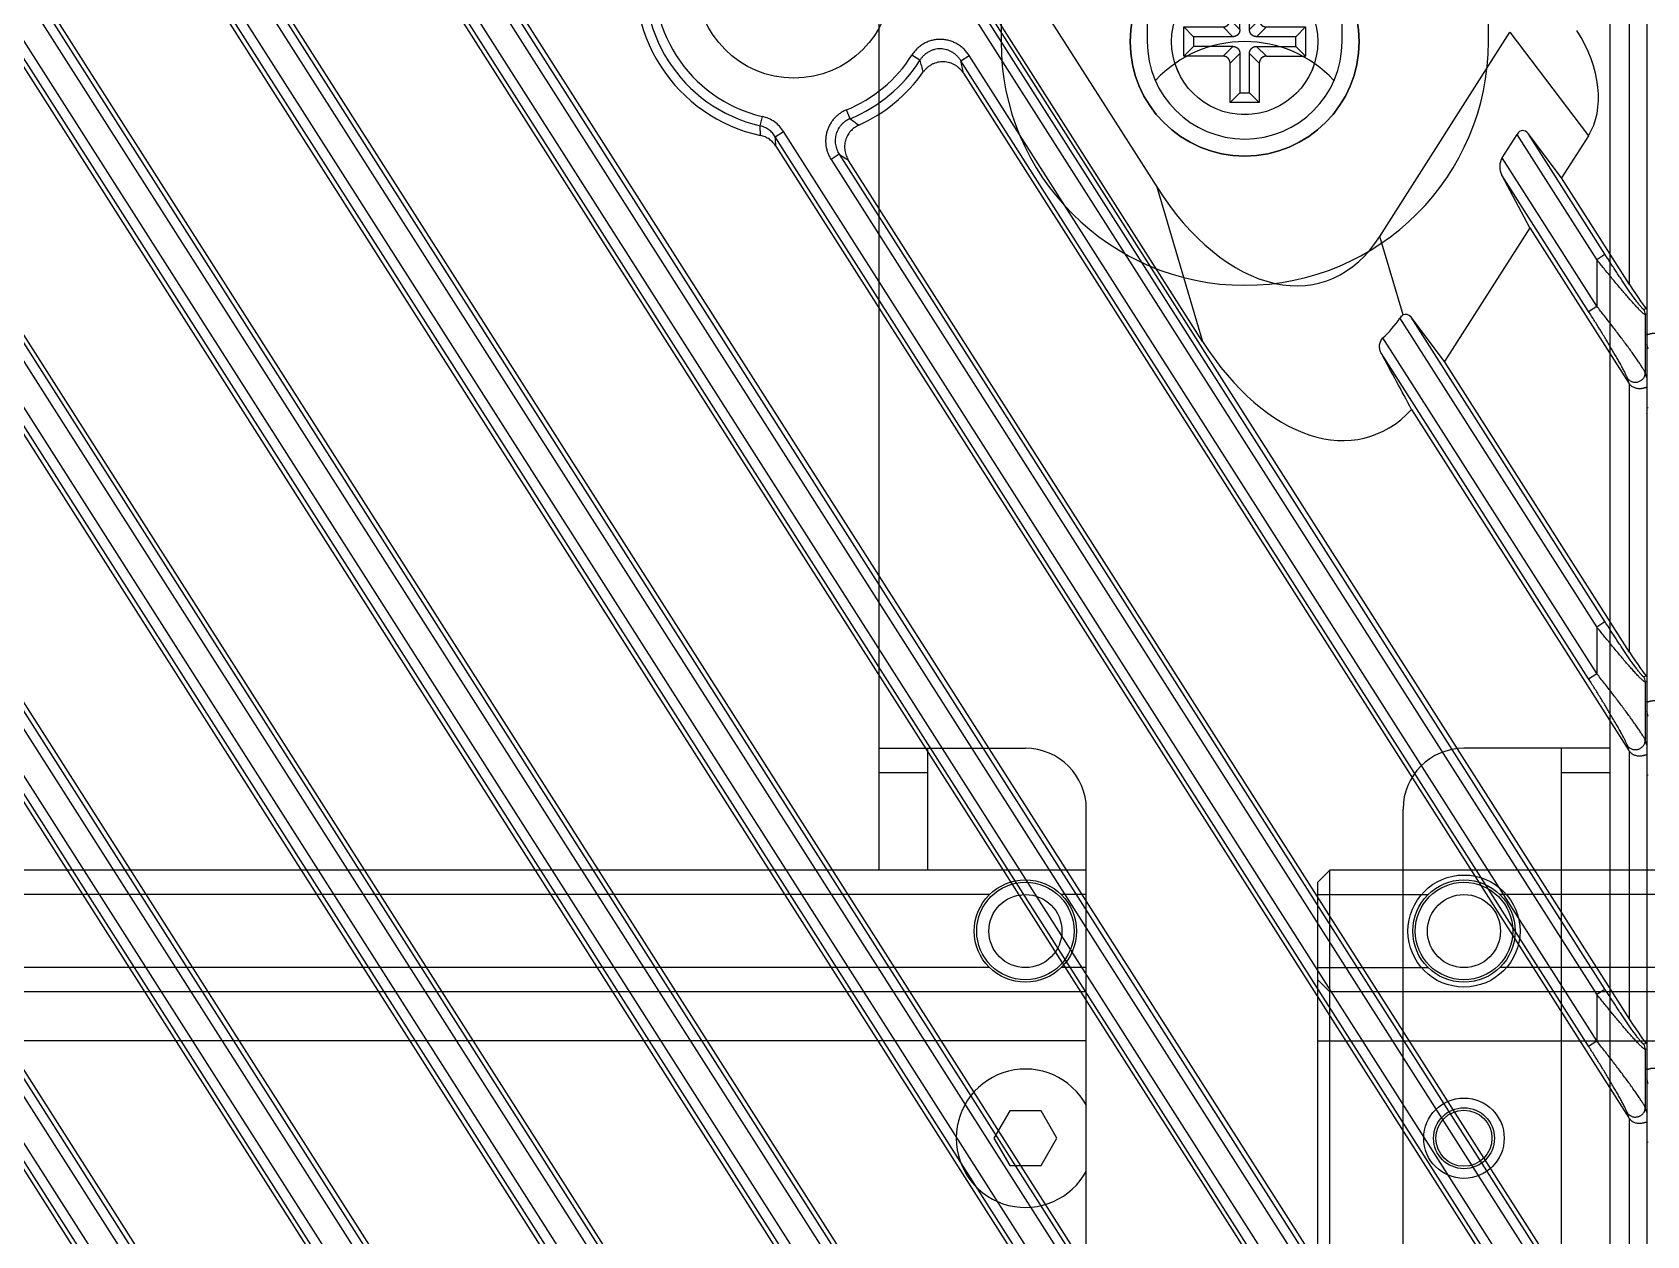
# Model space of a CAD drawing. Header units: millimetres. Extents: x 562 to 17351, y 2396 to 6995.
# Drawn here: x 12672.6 to 12738.8, y 5479.7 to 5529.1 of the extents above; entities that cross this region are included whole.
import ezdxf

# ---------------------------------------------------------------- set-up
doc = ezdxf.new("R2010")
doc.units = ezdxf.units.MM
doc.layers.add('02___PRT_ALL_AXES', color=7, linetype='Continuous')
doc.layers.add('1轮廓线', color=7, linetype='Continuous', lineweight=25)

# ---------------------------------------------------------------- blocks, each defined once
blk = doc.blocks.new('DTGCNV')
at = {"color": 7, "linetype": 'Continuous'}
for p, q in [((12716.618, 5010.197), (12716.618, 4673.197)), ((13316.618, 5010.197), (13316.618, 4672.697)), ((13241.862, 5009.497), (13311.536, 4900.131)), ((13312.208, 4903.17), (13244.47, 5009.497)), ((13251.466, 5009.497), (13315.884, 4908.381)), ((13315.918, 4912.422), (13254.074, 5009.497)), ((13273.283, 5009.497), (13315.918, 4942.573)), ((13243.417, 5008.146), (13310.257, 4903.227)), ((13244.637, 5008.146), (13310.257, 4905.143)), ((13244.973, 5008.36), (13310.593, 4905.357)), ((13314.567, 4911.538), (13253.021, 5008.146)), ((13314.567, 4913.454), (13254.241, 5008.146)), ((13314.903, 4913.668), (13254.577, 5008.36)), ((13314.567, 4943.605), (13273.45, 5008.146)), ((13314.903, 4943.819), (13273.786, 5008.36)), ((13243.081, 5007.932), (13309.921, 4903.013)), ((13314.231, 4911.324), (13252.685, 5007.932)), ((13315.918, 4837.045), (13208.688, 5005.363)), ((13315.918, 4852.12), (13218.292, 5005.363)), ((13311.784, 4873.685), (13227.896, 5005.363)), ((13206.16, 5005.237), (13315.884, 4833.005)), ((13215.764, 5005.237), (13315.884, 4848.08)), ((13225.368, 5005.237), (13311.536, 4869.98)), ((13234.972, 5005.237), (13311.536, 4885.056)), ((13314.903, 4838.291), (13209.302, 5004.051)), ((13314.903, 4853.366), (13218.907, 5004.051)), ((13228.511, 5004.051), (13310.593, 4875.206)), ((13312.208, 4888.095), (13238.093, 5004.433)), ((13238.115, 5004.051), (13310.593, 4890.282)), ((13314.231, 4835.947), (13207.41, 5003.622)), ((13314.567, 4836.161), (13207.746, 5003.836)), ((13314.567, 4838.077), (13208.966, 5003.836)), ((13314.231, 4851.022), (13217.014, 5003.622)), ((13314.567, 4851.236), (13217.35, 5003.836)), ((13314.567, 4853.152), (13218.571, 5003.836)), ((13226.618, 5003.622), (13309.921, 4872.862)), ((13226.954, 5003.836), (13310.257, 4873.076)), ((13228.175, 5003.836), (13310.257, 4874.992)), ((13236.222, 5003.622), (13309.921, 4887.937)), ((13236.558, 5003.836), (13310.257, 4888.152)), ((13237.779, 5003.836), (13310.257, 4890.068)), ((13285.713, 4993.674), (13296.506, 4976.733)), ((13298.391, 4970.387), (13283.84, 4993.228)), ((13315.918, 4972.723), (13315.918, 4984.423)), ((13305.665, 4974.703), (13311, 4983.077)), ((13311, 4983.077), (13314.224, 4978.832)), ((13286.791, 4981.931), (13286.458, 4982.141)), ((13288.47, 4981.911), (13288.806, 4982.125)), ((13314.231, 4941.474), (13288.47, 4981.911)), ((13314.567, 4941.689), (13288.806, 4982.125)), ((13288.577, 4981.395), (13315.884, 4938.532)), ((13280.234, 4979.239), (13280.323, 4979.622)), ((13283.925, 4979.532), (13283.777, 4979.896)), ((13280.247, 4978.844), (13280.234, 4979.239)), ((13280.853, 4978.792), (13281.189, 4979.006)), ((13314.567, 4926.613), (13281.189, 4979.006)), ((13310.686, 4977.931), (13311.296, 4978.889)), ((13314.567, 4973.755), (13311.296, 4978.889)), ((13313.125, 4977.107), (13311.749, 4978.92)), ((13314.903, 4973.969), (13311.749, 4978.92)), ((13314.224, 4978.832), (13313.125, 4977.107)), ((13314.231, 4926.399), (13280.853, 4978.792)), ((13280.881, 4978.4), (13315.884, 4923.457)), ((13283.478, 4978.07), (13283.142, 4977.856)), ((13283.142, 4977.856), (13314.567, 4928.529)), ((13283.478, 4978.07), (13314.903, 4928.743)), ((13315.918, 4927.497), (13283.857, 4977.823)), ((13314.567, 4971.839), (13310.686, 4977.931)), ((13314.231, 4971.625), (13310.666, 4977.22)), ((13311.821, 4975.06), (13310.666, 4977.22)), ((13315.918, 4972.723), (13313.125, 4977.107)), ((13296.506, 4976.733), (13298.391, 4970.387)), ((13311.821, 4975.06), (13308.323, 4969.57)), ((13311.821, 4975.06), (13315.884, 4968.683)), ((13306.623, 4971.477), (13305.665, 4974.703)), ((13314.567, 4973.755), (13314.903, 4973.969)), ((13314.567, 4973.755), (13314.567, 4971.839)), ((13314.231, 4971.625), (13314.567, 4971.839)), ((13316.605, 4971.737), (13316.497, 4971.705)), ((13314.567, 4958.68), (13306.492, 4971.355)), ((13308.323, 4969.57), (13306.947, 4971.382)), ((13314.903, 4958.894), (13306.947, 4971.382)), ((13316.618, 4971.508), (13316.559, 4971.491)), ((13316.559, 4971.491), (13316.559, 4969.1)), ((12716.677, 4970.077), (12716.618, 4970.279)), ((13314.567, 4956.764), (13305.792, 4970.538)), ((13314.231, 4956.55), (13305.727, 4969.898)), ((13315.918, 4957.648), (13308.323, 4969.57)), ((13316.618, 4968.897), (13316.559, 4969.1)), ((13315.884, 4968.683), (13315.825, 4968.885)), ((13315.918, 4957.648), (13315.918, 4968.636)), ((12716.618, 4967.668), (12716.677, 4967.685)), ((13306.97, 4967.6), (13315.884, 4953.608)), ((13314.567, 4958.68), (13314.903, 4958.894)), ((13314.567, 4958.68), (13314.567, 4956.764)), ((13314.231, 4956.55), (13314.567, 4956.764)), ((13316.605, 4956.662), (13316.497, 4956.63)), ((13316.618, 4956.433), (13316.559, 4956.416)), ((13316.559, 4956.416), (13316.559, 4954.024)), ((12716.677, 4955.001), (12716.618, 4955.204)), ((13315.884, 4953.608), (13315.825, 4953.81)), ((13316.618, 4953.822), (13316.559, 4954.024)), ((13315.918, 4942.573), (13315.918, 4953.561)), ((12716.618, 4952.592), (12716.677, 4952.61)), ((13314.567, 4943.605), (13314.903, 4943.819)), ((13314.567, 4943.605), (13314.567, 4941.689)), ((13314.231, 4941.474), (13314.567, 4941.689)), ((13316.605, 4941.586), (13316.497, 4941.555)), ((13316.618, 4941.358), (13316.559, 4941.34)), ((13316.559, 4941.34), (13316.559, 4938.949)), ((12716.677, 4939.926), (12716.618, 4940.128)), ((13315.884, 4938.532), (13315.825, 4938.735)), ((13315.918, 4927.497), (13315.918, 4938.485)), ((13316.618, 4938.746), (13316.559, 4938.949)), ((12716.677, 4937.534), (12716.618, 4937.517))]:
    blk.add_line(p, q, dxfattribs=at)
for centre, radius in [((13281.618, 4985.197), 4), ((13300.118, 4982.697), 3)]:
    blk.add_circle(centre, radius, dxfattribs=at)
for centre, radius, start, end in [((13281.618, 4985.197), 6.5, 167.17622, 257.82378), ((13281.618, 4985.197), 6.117, 168.08134, 256.91866), ((13281.618, 4985.197), 5.724, 168.08134, 256.91866), ((13281.618, 4985.197), 5.724, 292.15727, 327.72886), ((13281.618, 4985.197), 6.117, 292.15727, 327.72886), ((13260.536, 4974.192), 27.372, 15.37311, 16.42353), ((13250.344, 4973.729), 38.994, 11.33802, 12.11173), ((13281.618, 4985.197), 6.5, 294.16262, 324.77749), ((13303.758, 5005.633), 32.781, 232.77082, 233.54271), ((13147.689, 4968.991), 133.524, 4.04112, 4.20977), ((13314.458, 5025.181), 56.384, 236.67132, 237.13074), ((13316.158, 4971.49), 0.402, 0.12821, 32.37179), ((13316.158, 4956.415), 0.402, 0.12821, 32.37179), ((13316.158, 4941.34), 0.402, 0.12821, 32.37179)]:
    blk.add_arc(centre, radius, start, end, dxfattribs=at)
for centre, major_axis, ratio, start_param, end_param in [((13311.067, 4981.773), (-2.652, 3.493), 0.684108, -2.893825, -1.690575), ((13311.534, 4978.517), (0, 0.526), 0.63707, -0.698132, 0.785398), ((13310.923, 4977.559), (0, 0.526), 0.63707, 0.785398, 2.268928), ((13300.487, 4982.368), (2.835, -9.544), 0.602666, -1.127854, 0.481922), ((13315.918, 4972.837), (-0.698, 1.104), 0.046753, -4.638574, -3.259594), ((13301.43, 4979.194), (-2.835, 9.544), 0.602666, -2.851522, -2.689693), ((13306.731, 4970.979), (0, 0.526), 0.63707, -0.698132, 0.32795), ((13302.373, 4976.021), (-2.835, 9.544), 0.602666, -4.269446, -2.800254), ((13303.256, 4973.048), (-13.636, 24.957), 0.023371, -1.803611, -1.710108), ((13316.217, 4968.908), (-0.117, 0.402), 0.954439, -4.415997, -4.276035), ((13315.918, 4957.762), (-0.698, 1.104), 0.046753, -4.638574, -3.259594), ((13316.217, 4953.832), (-0.117, 0.402), 0.954439, -4.415997, -4.276035), ((13315.918, 4942.687), (-0.698, 1.104), 0.046753, -4.638574, -3.259594), ((13316.217, 4938.757), (-0.117, 0.402), 0.954439, -4.415997, -4.276035)]:
    blk.add_ellipse(centre, major_axis=major_axis, ratio=ratio, start_param=start_param, end_param=end_param, dxfattribs=at)
for points, knots in [([(13288.806, 4982.125), (13288.775, 4982.174), (13288.706, 4982.269), (13288.587, 4982.398), (13288.453, 4982.511), (13288.306, 4982.608), (13288.148, 4982.685), (13287.982, 4982.742), (13287.81, 4982.778), (13287.635, 4982.791), (13287.459, 4982.782), (13287.286, 4982.75), (13287.119, 4982.696), (13286.96, 4982.621), (13286.812, 4982.527), (13286.677, 4982.414), (13286.557, 4982.286), (13286.489, 4982.191), (13286.458, 4982.141)], [0, 0, 0, 0, 0.062501, 0.125004, 0.187504, 0.250005, 0.312504, 0.375003, 0.437502, 0.5, 0.562497, 0.624995, 0.687493, 0.749992, 0.812491, 0.874991, 0.937497, 1, 1, 1, 1]), ([(13288.47, 4981.911), (13288.448, 4981.946), (13288.399, 4982.015), (13288.315, 4982.108), (13288.22, 4982.191), (13288.115, 4982.262), (13288.003, 4982.32), (13287.884, 4982.363), (13287.76, 4982.39), (13287.634, 4982.401), (13287.508, 4982.396), (13287.383, 4982.373), (13287.263, 4982.335), (13287.149, 4982.28), (13287.042, 4982.211), (13286.946, 4982.129), (13286.861, 4982.036), (13286.813, 4981.967), (13286.791, 4981.931)], [0, 0, 0, 0, 0.06236, 0.124747, 0.187159, 0.249602, 0.312077, 0.374583, 0.437117, 0.499674, 0.562246, 0.624826, 0.687404, 0.74997, 0.812518, 0.87504, 0.937538, 1, 1, 1, 1]), ([(13288.577, 4981.395), (13288.555, 4981.429), (13288.508, 4981.495), (13288.425, 4981.585), (13288.332, 4981.665), (13288.231, 4981.733), (13288.122, 4981.788), (13288.007, 4981.83), (13287.888, 4981.857), (13287.766, 4981.869), (13287.644, 4981.866), (13287.523, 4981.847), (13287.405, 4981.814), (13287.293, 4981.766), (13287.187, 4981.705), (13287.09, 4981.631), (13287.003, 4981.545), (13286.952, 4981.482), (13286.928, 4981.448)], [0, 0, 0, 0, 0.062496, 0.125005, 0.187502, 0.250003, 0.312503, 0.375004, 0.437504, 0.500003, 0.562502, 0.625002, 0.687501, 0.75, 0.8125, 0.874996, 0.937504, 1, 1, 1, 1]), ([(13281.189, 4979.006), (13281.14, 4979.083), (13281.028, 4979.227), (13280.821, 4979.407), (13280.584, 4979.543), (13280.411, 4979.602), (13280.323, 4979.622)], [0, 0, 0, 0, 0.25001, 0.500004, 0.749996, 1, 1, 1, 1]), ([(13283.777, 4979.896), (13283.73, 4979.877), (13283.638, 4979.834), (13283.508, 4979.754), (13283.387, 4979.66), (13283.278, 4979.554), (13283.181, 4979.435), (13283.098, 4979.307), (13283.029, 4979.171), (13282.976, 4979.028), (13282.94, 4978.879), (13282.92, 4978.728), (13282.916, 4978.575), (13282.929, 4978.423), (13282.959, 4978.273), (13283.004, 4978.128), (13283.065, 4977.987), (13283.115, 4977.899), (13283.142, 4977.856)], [0, 0, 0, 0, 0.062496, 0.125, 0.187497, 0.249996, 0.312495, 0.374993, 0.437492, 0.499991, 0.56249, 0.624989, 0.687489, 0.749989, 0.81249, 0.874989, 0.9375, 1, 1, 1, 1]), ([(13283.925, 4979.532), (13283.892, 4979.518), (13283.825, 4979.487), (13283.732, 4979.431), (13283.645, 4979.364), (13283.566, 4979.288), (13283.496, 4979.203), (13283.437, 4979.111), (13283.388, 4979.012), (13283.351, 4978.909), (13283.325, 4978.803), (13283.312, 4978.694), (13283.311, 4978.584), (13283.325, 4978.439), (13283.372, 4978.262), (13283.439, 4978.131), (13283.478, 4978.07)], [0, 0, 0, 0, 0.062516, 0.125059, 0.18761, 0.250176, 0.312748, 0.375323, 0.437895, 0.500458, 0.56301, 0.625545, 0.688062, 0.750558, 0.875309, 1, 1, 1, 1]), ([(13280.853, 4978.792), (13280.818, 4978.847), (13280.738, 4978.951), (13280.591, 4979.081), (13280.421, 4979.181), (13280.297, 4979.224), (13280.234, 4979.239)], [0, 0, 0, 0, 0.249846, 0.499786, 0.749838, 1, 1, 1, 1]), ([(13280.881, 4978.4), (13280.845, 4978.456), (13280.763, 4978.561), (13280.612, 4978.691), (13280.439, 4978.789), (13280.312, 4978.83), (13280.247, 4978.844)], [0, 0, 0, 0, 0.250015, 0.500013, 0.750005, 1, 1, 1, 1]), ([(13284.279, 4979.267), (13284.214, 4979.238), (13284.09, 4979.165), (13283.933, 4979.02), (13283.81, 4978.844), (13283.728, 4978.645), (13283.692, 4978.433), (13283.701, 4978.219), (13283.755, 4978.011), (13283.819, 4977.883), (13283.857, 4977.823)], [0, 0, 0, 0, 0.125002, 0.249996, 0.374989, 0.499982, 0.624978, 0.749979, 0.874984, 1, 1, 1, 1]), ([(13316.559, 4971.491), (13316.557, 4971.491), (13316.552, 4971.491), (13316.544, 4971.493), (13316.535, 4971.498), (13316.523, 4971.505), (13316.51, 4971.514), (13316.489, 4971.53), (13316.459, 4971.555), (13316.42, 4971.591), (13316.375, 4971.634), (13316.326, 4971.683), (13316.273, 4971.738), (13316.216, 4971.797), (13316.135, 4971.885), (13316.028, 4972.003), (13315.894, 4972.154), (13315.755, 4972.313), (13315.612, 4972.48), (13315.466, 4972.653), (13315.318, 4972.831), (13315.169, 4973.011), (13315.019, 4973.195), (13314.817, 4973.443), (13314.667, 4973.63), (13314.567, 4973.755)], [0, 0, 0, 0, 0.002036, 0.004765, 0.008306, 0.012701, 0.017956, 0.024063, 0.038745, 0.05652, 0.077106, 0.100208, 0.125538, 0.152825, 0.181822, 0.244102, 0.310933, 0.381227, 0.454167, 0.529124, 0.605619, 0.683271, 0.76177, 0.840872, 1, 1, 1, 1]), ([(13316.497, 4971.705), (13316.495, 4971.705), (13316.492, 4971.705), (13316.488, 4971.706), (13316.482, 4971.709), (13316.474, 4971.714), (13316.464, 4971.723), (13316.452, 4971.733), (13316.438, 4971.747), (13316.423, 4971.763), (13316.4, 4971.788), (13316.369, 4971.824), (13316.33, 4971.872), (13316.287, 4971.927), (13316.241, 4971.987), (13316.193, 4972.051), (13316.125, 4972.143), (13316.037, 4972.265), (13315.929, 4972.418), (13315.819, 4972.578), (13315.706, 4972.743), (13315.593, 4972.912), (13315.478, 4973.084), (13315.363, 4973.258), (13315.248, 4973.434), (13315.094, 4973.671), (13314.979, 4973.85), (13314.903, 4973.969)], [0, 0, 0, 0, 0.001988, 0.003277, 0.004801, 0.008605, 0.013451, 0.019328, 0.026206, 0.034036, 0.042764, 0.062675, 0.085465, 0.110691, 0.137955, 0.166932, 0.197336, 0.261568, 0.329268, 0.399486, 0.471568, 0.545042, 0.619552, 0.694837, 0.77068, 0.84692, 1, 1, 1, 1]), ([(13315.825, 4968.885), (13315.823, 4968.891), (13315.819, 4968.904), (13315.808, 4968.933), (13315.791, 4968.974), (13315.766, 4969.029), (13315.736, 4969.091), (13315.702, 4969.158), (13315.651, 4969.257), (13315.58, 4969.388), (13315.488, 4969.553), (13315.39, 4969.726), (13315.286, 4969.905), (13315.178, 4970.088), (13315.067, 4970.275), (13314.914, 4970.529), (13314.717, 4970.85), (13314.477, 4971.237), (13314.313, 4971.496), (13314.231, 4971.625)], [0, 0, 0, 0, 0.005901, 0.012735, 0.028952, 0.048163, 0.069902, 0.093761, 0.1194, 0.174923, 0.234768, 0.297789, 0.363198, 0.430435, 0.499095, 0.568871, 0.710853, 0.85493, 1, 1, 1, 1]), ([(13316.559, 4969.1), (13316.557, 4969.105), (13316.553, 4969.116), (13316.541, 4969.142), (13316.522, 4969.179), (13316.494, 4969.229), (13316.46, 4969.285), (13316.422, 4969.348), (13316.362, 4969.441), (13316.278, 4969.566), (13316.167, 4969.726), (13316.046, 4969.897), (13315.917, 4970.075), (13315.782, 4970.26), (13315.641, 4970.45), (13315.446, 4970.71), (13315.194, 4971.04), (13314.884, 4971.439), (13314.673, 4971.706), (13314.567, 4971.839)], [0, 0, 0, 0, 0.00509, 0.010986, 0.025069, 0.041978, 0.061422, 0.083117, 0.106791, 0.15915, 0.216898, 0.278823, 0.34401, 0.411766, 0.481566, 0.552988, 0.699417, 0.848964, 1, 1, 1, 1]), ([(13316.618, 4971.739), (13316.618, 4971.738), (13316.618, 4971.736), (13316.618, 4971.734), (13316.617, 4971.733), (13316.615, 4971.732), (13316.613, 4971.733), (13316.611, 4971.734), (13316.608, 4971.735), (13316.606, 4971.736), (13316.605, 4971.737)], [0, 0, 0, 0, 0.134296, 0.239838, 0.325336, 0.408088, 0.50825, 0.637794, 0.80127, 1, 1, 1, 1]), ([(13306.492, 4971.355), (13306.51, 4971.38), (13306.549, 4971.427), (13306.598, 4971.464), (13306.623, 4971.477)], [0, 0, 0, 0, 0.51357, 1, 1, 1, 1]), ([(12717.318, 4970.54), (12717.303, 4970.559), (12717.269, 4970.593), (12717.21, 4970.635), (12717.147, 4970.669), (12717.082, 4970.692), (12717.017, 4970.708), (12716.954, 4970.715), (12716.895, 4970.716), (12716.84, 4970.712), (12716.797, 4970.705), (12716.766, 4970.698), (12716.739, 4970.691), (12716.714, 4970.684), (12716.69, 4970.677), (12716.676, 4970.672), (12716.662, 4970.669), (12716.651, 4970.667), (12716.64, 4970.667), (12716.632, 4970.67), (12716.625, 4970.676), (12716.621, 4970.685), (12716.619, 4970.696), (12716.618, 4970.705), (12716.618, 4970.709)], [0, 0, 0, 0, 0.092092, 0.18383, 0.274482, 0.363041, 0.448376, 0.529457, 0.605459, 0.675766, 0.739913, 0.769539, 0.797439, 0.847676, 0.869774, 0.889641, 0.907107, 0.922074, 0.934647, 0.945489, 0.956057, 0.968087, 0.982675, 1, 1, 1, 1]), ([(13305.727, 4969.898), (13305.702, 4969.944), (13305.663, 4970.044), (13305.647, 4970.18), (13305.659, 4970.293), (13305.684, 4970.381), (13305.726, 4970.466), (13305.768, 4970.516), (13305.792, 4970.538)], [0, 0, 0, 0, 0.227078, 0.464087, 0.589088, 0.719873, 0.857283, 1, 1, 1, 1]), ([(13315.825, 4968.885), (13315.836, 4968.869), (13315.862, 4968.836), (13315.908, 4968.795), (13315.96, 4968.762), (13316.018, 4968.737), (13316.079, 4968.721), (13316.142, 4968.715), (13316.206, 4968.718), (13316.268, 4968.731), (13316.328, 4968.754), (13316.383, 4968.785), (13316.433, 4968.824), (13316.476, 4968.87), (13316.511, 4968.922), (13316.538, 4968.979), (13316.554, 4969.038), (13316.559, 4969.079), (13316.559, 4969.1)], [0, 0, 0, 0, 0.061114, 0.122614, 0.184534, 0.246921, 0.309743, 0.372937, 0.436398, 0.5, 0.563602, 0.627063, 0.690257, 0.753079, 0.815466, 0.877386, 0.938886, 1, 1, 1, 1]), ([(13315.918, 4968.636), (13315.934, 4968.618), (13315.968, 4968.583), (13316.026, 4968.541), (13316.089, 4968.508), (13316.154, 4968.484), (13316.219, 4968.469), (13316.282, 4968.461), (13316.342, 4968.46), (13316.397, 4968.465), (13316.439, 4968.472), (13316.471, 4968.478), (13316.498, 4968.485), (13316.523, 4968.493), (13316.546, 4968.5), (13316.561, 4968.504), (13316.574, 4968.507), (13316.586, 4968.509), (13316.596, 4968.509), (13316.605, 4968.506), (13316.611, 4968.5), (13316.616, 4968.491), (13316.618, 4968.48), (13316.618, 4968.472), (13316.618, 4968.467)], [0, 0, 0, 0, 0.092092, 0.18383, 0.274482, 0.363041, 0.448376, 0.529457, 0.605459, 0.675766, 0.739913, 0.769539, 0.797439, 0.847676, 0.869774, 0.889641, 0.907107, 0.922074, 0.934647, 0.945489, 0.956057, 0.968087, 0.982675, 1, 1, 1, 1]), ([(12716.618, 4967.438), (12716.618, 4967.439), (12716.618, 4967.44), (12716.619, 4967.442), (12716.62, 4967.443), (12716.622, 4967.444), (12716.624, 4967.444), (12716.626, 4967.443), (12716.628, 4967.441), (12716.63, 4967.44), (12716.631, 4967.439)], [0, 0, 0, 0, 0.134296, 0.239838, 0.325336, 0.408088, 0.50825, 0.637794, 0.80127, 1, 1, 1, 1]), ([(13316.559, 4956.416), (13316.557, 4956.415), (13316.552, 4956.416), (13316.544, 4956.418), (13316.535, 4956.423), (13316.523, 4956.43), (13316.51, 4956.439), (13316.489, 4956.454), (13316.459, 4956.479), (13316.42, 4956.515), (13316.375, 4956.558), (13316.326, 4956.607), (13316.273, 4956.662), (13316.216, 4956.722), (13316.135, 4956.81), (13316.028, 4956.928), (13315.894, 4957.078), (13315.755, 4957.238), (13315.612, 4957.405), (13315.466, 4957.578), (13315.318, 4957.755), (13315.169, 4957.936), (13315.019, 4958.119), (13314.817, 4958.367), (13314.667, 4958.554), (13314.567, 4958.68)], [0, 0, 0, 0, 0.002036, 0.004765, 0.008306, 0.012701, 0.017956, 0.024063, 0.038745, 0.05652, 0.077106, 0.100208, 0.125538, 0.152825, 0.181822, 0.244102, 0.310933, 0.381227, 0.454167, 0.529124, 0.605619, 0.683271, 0.76177, 0.840872, 1, 1, 1, 1]), ([(13316.497, 4956.63), (13316.495, 4956.629), (13316.492, 4956.63), (13316.488, 4956.631), (13316.482, 4956.634), (13316.474, 4956.639), (13316.464, 4956.647), (13316.452, 4956.658), (13316.438, 4956.671), (13316.423, 4956.687), (13316.4, 4956.712), (13316.369, 4956.748), (13316.33, 4956.797), (13316.287, 4956.852), (13316.241, 4956.912), (13316.193, 4956.976), (13316.125, 4957.068), (13316.037, 4957.19), (13315.929, 4957.343), (13315.819, 4957.503), (13315.706, 4957.668), (13315.593, 4957.837), (13315.478, 4958.009), (13315.363, 4958.183), (13315.248, 4958.359), (13315.094, 4958.596), (13314.979, 4958.775), (13314.903, 4958.894)], [0, 0, 0, 0, 0.001988, 0.003277, 0.004801, 0.008605, 0.013451, 0.019328, 0.026206, 0.034036, 0.042764, 0.062675, 0.085465, 0.110691, 0.137955, 0.166932, 0.197336, 0.261568, 0.329268, 0.399486, 0.471568, 0.545042, 0.619552, 0.694837, 0.77068, 0.84692, 1, 1, 1, 1]), ([(13315.825, 4953.81), (13315.823, 4953.816), (13315.819, 4953.829), (13315.808, 4953.858), (13315.791, 4953.899), (13315.766, 4953.954), (13315.736, 4954.015), (13315.702, 4954.083), (13315.651, 4954.181), (13315.58, 4954.313), (13315.488, 4954.477), (13315.39, 4954.65), (13315.286, 4954.829), (13315.178, 4955.013), (13315.067, 4955.2), (13314.914, 4955.454), (13314.717, 4955.775), (13314.477, 4956.162), (13314.313, 4956.42), (13314.231, 4956.55)], [0, 0, 0, 0, 0.005901, 0.012735, 0.028952, 0.048163, 0.069902, 0.093761, 0.1194, 0.174923, 0.234768, 0.297789, 0.363198, 0.430435, 0.499095, 0.568871, 0.710853, 0.85493, 1, 1, 1, 1]), ([(13316.559, 4954.024), (13316.557, 4954.03), (13316.553, 4954.041), (13316.541, 4954.067), (13316.522, 4954.104), (13316.494, 4954.154), (13316.46, 4954.21), (13316.422, 4954.272), (13316.362, 4954.365), (13316.278, 4954.491), (13316.167, 4954.651), (13316.046, 4954.821), (13315.917, 4955), (13315.782, 4955.185), (13315.641, 4955.375), (13315.446, 4955.634), (13315.194, 4955.965), (13314.884, 4956.364), (13314.673, 4956.63), (13314.567, 4956.764)], [0, 0, 0, 0, 0.00509, 0.010986, 0.025069, 0.041978, 0.061422, 0.083117, 0.106791, 0.15915, 0.216898, 0.278823, 0.34401, 0.411766, 0.481566, 0.552988, 0.699417, 0.848964, 1, 1, 1, 1]), ([(13316.618, 4956.663), (13316.618, 4956.662), (13316.618, 4956.661), (13316.618, 4956.659), (13316.617, 4956.658), (13316.615, 4956.657), (13316.613, 4956.657), (13316.611, 4956.658), (13316.608, 4956.66), (13316.606, 4956.661), (13316.605, 4956.662)], [0, 0, 0, 0, 0.134296, 0.239838, 0.325336, 0.408088, 0.50825, 0.637794, 0.80127, 1, 1, 1, 1]), ([(12717.318, 4955.465), (12717.303, 4955.483), (12717.269, 4955.517), (12717.21, 4955.56), (12717.147, 4955.593), (12717.082, 4955.617), (12717.017, 4955.632), (12716.954, 4955.64), (12716.895, 4955.641), (12716.84, 4955.636), (12716.797, 4955.629), (12716.766, 4955.622), (12716.739, 4955.616), (12716.714, 4955.608), (12716.69, 4955.601), (12716.676, 4955.597), (12716.662, 4955.594), (12716.651, 4955.592), (12716.64, 4955.592), (12716.632, 4955.595), (12716.625, 4955.601), (12716.621, 4955.61), (12716.619, 4955.621), (12716.618, 4955.629), (12716.618, 4955.634)], [0, 0, 0, 0, 0.092092, 0.18383, 0.274482, 0.363041, 0.448376, 0.529457, 0.605459, 0.675766, 0.739913, 0.769539, 0.797439, 0.847676, 0.869774, 0.889641, 0.907107, 0.922074, 0.934647, 0.945489, 0.956057, 0.968087, 0.982675, 1, 1, 1, 1]), ([(13315.825, 4953.81), (13315.836, 4953.793), (13315.862, 4953.761), (13315.908, 4953.72), (13315.96, 4953.686), (13316.018, 4953.661), (13316.079, 4953.646), (13316.142, 4953.639), (13316.206, 4953.643), (13316.268, 4953.656), (13316.328, 4953.679), (13316.383, 4953.71), (13316.433, 4953.749), (13316.476, 4953.795), (13316.511, 4953.847), (13316.538, 4953.903), (13316.554, 4953.963), (13316.559, 4954.004), (13316.559, 4954.024)], [0, 0, 0, 0, 0.061114, 0.122614, 0.184534, 0.246921, 0.309743, 0.372937, 0.436398, 0.5, 0.563602, 0.627063, 0.690257, 0.753079, 0.815466, 0.877386, 0.938886, 1, 1, 1, 1]), ([(13315.918, 4953.561), (13315.934, 4953.542), (13315.968, 4953.508), (13316.026, 4953.466), (13316.089, 4953.432), (13316.154, 4953.408), (13316.219, 4953.393), (13316.282, 4953.386), (13316.342, 4953.385), (13316.397, 4953.389), (13316.439, 4953.396), (13316.471, 4953.403), (13316.498, 4953.41), (13316.523, 4953.417), (13316.546, 4953.424), (13316.561, 4953.429), (13316.574, 4953.432), (13316.586, 4953.434), (13316.596, 4953.434), (13316.605, 4953.431), (13316.611, 4953.425), (13316.616, 4953.416), (13316.618, 4953.405), (13316.618, 4953.396), (13316.618, 4953.392)], [0, 0, 0, 0, 0.092092, 0.18383, 0.274482, 0.363041, 0.448376, 0.529457, 0.605459, 0.675766, 0.739913, 0.769539, 0.797439, 0.847676, 0.869774, 0.889641, 0.907107, 0.922074, 0.934647, 0.945489, 0.956057, 0.968087, 0.982675, 1, 1, 1, 1]), ([(12716.618, 4952.362), (12716.618, 4952.363), (12716.618, 4952.365), (12716.619, 4952.367), (12716.62, 4952.368), (12716.622, 4952.368), (12716.624, 4952.368), (12716.626, 4952.367), (12716.628, 4952.366), (12716.63, 4952.365), (12716.631, 4952.364)], [0, 0, 0, 0, 0.134296, 0.239838, 0.325336, 0.408088, 0.50825, 0.637794, 0.80127, 1, 1, 1, 1]), ([(13316.497, 4941.555), (13316.495, 4941.554), (13316.492, 4941.554), (13316.488, 4941.556), (13316.482, 4941.558), (13316.474, 4941.563), (13316.464, 4941.572), (13316.452, 4941.583), (13316.438, 4941.596), (13316.423, 4941.612), (13316.4, 4941.637), (13316.369, 4941.673), (13316.33, 4941.722), (13316.287, 4941.776), (13316.241, 4941.836), (13316.193, 4941.9), (13316.125, 4941.993), (13316.037, 4942.115), (13315.929, 4942.268), (13315.819, 4942.427), (13315.706, 4942.592), (13315.593, 4942.761), (13315.478, 4942.933), (13315.363, 4943.108), (13315.248, 4943.284), (13315.094, 4943.521), (13314.979, 4943.699), (13314.903, 4943.819)], [0, 0, 0, 0, 0.001988, 0.003277, 0.004801, 0.008605, 0.013451, 0.019328, 0.026206, 0.034036, 0.042764, 0.062675, 0.085465, 0.110691, 0.137955, 0.166932, 0.197336, 0.261568, 0.329268, 0.399486, 0.471568, 0.545042, 0.619552, 0.694837, 0.77068, 0.84692, 1, 1, 1, 1]), ([(13316.559, 4941.34), (13316.557, 4941.34), (13316.552, 4941.34), (13316.544, 4941.343), (13316.535, 4941.347), (13316.523, 4941.354), (13316.51, 4941.363), (13316.489, 4941.379), (13316.459, 4941.404), (13316.42, 4941.44), (13316.375, 4941.483), (13316.326, 4941.532), (13316.273, 4941.587), (13316.216, 4941.647), (13316.135, 4941.734), (13316.028, 4941.852), (13315.894, 4942.003), (13315.755, 4942.163), (13315.612, 4942.33), (13315.466, 4942.503), (13315.318, 4942.68), (13315.169, 4942.86), (13315.019, 4943.044), (13314.817, 4943.292), (13314.667, 4943.479), (13314.567, 4943.605)], [0, 0, 0, 0, 0.002036, 0.004765, 0.008306, 0.012701, 0.017956, 0.024063, 0.038745, 0.05652, 0.077106, 0.100208, 0.125538, 0.152825, 0.181822, 0.244102, 0.310933, 0.381227, 0.454167, 0.529124, 0.605619, 0.683271, 0.76177, 0.840872, 1, 1, 1, 1]), ([(13315.825, 4938.735), (13315.823, 4938.741), (13315.819, 4938.753), (13315.808, 4938.782), (13315.791, 4938.823), (13315.766, 4938.878), (13315.736, 4938.94), (13315.702, 4939.007), (13315.651, 4939.106), (13315.58, 4939.237), (13315.488, 4939.402), (13315.39, 4939.575), (13315.286, 4939.754), (13315.178, 4939.937), (13315.067, 4940.124), (13314.914, 4940.378), (13314.717, 4940.699), (13314.477, 4941.087), (13314.313, 4941.345), (13314.231, 4941.474)], [0, 0, 0, 0, 0.005901, 0.012735, 0.028952, 0.048163, 0.069902, 0.093761, 0.1194, 0.174923, 0.234768, 0.297789, 0.363198, 0.430435, 0.499095, 0.568871, 0.710853, 0.85493, 1, 1, 1, 1]), ([(13316.559, 4938.949), (13316.557, 4938.954), (13316.553, 4938.966), (13316.541, 4938.992), (13316.522, 4939.029), (13316.494, 4939.078), (13316.46, 4939.135), (13316.422, 4939.197), (13316.362, 4939.29), (13316.278, 4939.415), (13316.167, 4939.575), (13316.046, 4939.746), (13315.917, 4939.925), (13315.782, 4940.109), (13315.641, 4940.299), (13315.446, 4940.559), (13315.194, 4940.889), (13314.884, 4941.288), (13314.673, 4941.555), (13314.567, 4941.689)], [0, 0, 0, 0, 0.00509, 0.010986, 0.025069, 0.041978, 0.061422, 0.083117, 0.106791, 0.15915, 0.216898, 0.278823, 0.34401, 0.411766, 0.481566, 0.552988, 0.699417, 0.848964, 1, 1, 1, 1]), ([(13316.618, 4941.588), (13316.618, 4941.587), (13316.618, 4941.585), (13316.618, 4941.584), (13316.617, 4941.582), (13316.615, 4941.582), (13316.613, 4941.582), (13316.611, 4941.583), (13316.608, 4941.584), (13316.606, 4941.585), (13316.605, 4941.586)], [0, 0, 0, 0, 0.134296, 0.239838, 0.325336, 0.408088, 0.50825, 0.637794, 0.80127, 1, 1, 1, 1]), ([(12717.318, 4940.389), (12717.303, 4940.408), (12717.269, 4940.442), (12717.21, 4940.485), (12717.147, 4940.518), (12717.082, 4940.542), (12717.017, 4940.557), (12716.954, 4940.564), (12716.895, 4940.565), (12716.84, 4940.561), (12716.797, 4940.554), (12716.766, 4940.547), (12716.739, 4940.54), (12716.714, 4940.533), (12716.69, 4940.526), (12716.676, 4940.521), (12716.662, 4940.518), (12716.651, 4940.516), (12716.64, 4940.516), (12716.632, 4940.519), (12716.625, 4940.525), (12716.621, 4940.534), (12716.619, 4940.546), (12716.618, 4940.554), (12716.618, 4940.558)], [0, 0, 0, 0, 0.092092, 0.18383, 0.274482, 0.363041, 0.448376, 0.529457, 0.605459, 0.675766, 0.739913, 0.769539, 0.797439, 0.847676, 0.869774, 0.889641, 0.907107, 0.922074, 0.934647, 0.945489, 0.956057, 0.968087, 0.982675, 1, 1, 1, 1]), ([(13315.825, 4938.735), (13315.836, 4938.718), (13315.862, 4938.686), (13315.908, 4938.644), (13315.96, 4938.611), (13316.018, 4938.586), (13316.079, 4938.57), (13316.142, 4938.564), (13316.206, 4938.568), (13316.268, 4938.581), (13316.328, 4938.603), (13316.383, 4938.634), (13316.433, 4938.673), (13316.476, 4938.72), (13316.511, 4938.772), (13316.538, 4938.828), (13316.554, 4938.888), (13316.559, 4938.928), (13316.559, 4938.949)], [0, 0, 0, 0, 0.061114, 0.122614, 0.184534, 0.246921, 0.309743, 0.372937, 0.436398, 0.5, 0.563602, 0.627063, 0.690257, 0.753079, 0.815466, 0.877386, 0.938886, 1, 1, 1, 1]), ([(13315.918, 4938.485), (13315.934, 4938.467), (13315.968, 4938.433), (13316.026, 4938.39), (13316.089, 4938.357), (13316.154, 4938.333), (13316.219, 4938.318), (13316.282, 4938.31), (13316.342, 4938.309), (13316.397, 4938.314), (13316.439, 4938.321), (13316.471, 4938.328), (13316.498, 4938.335), (13316.523, 4938.342), (13316.546, 4938.349), (13316.561, 4938.353), (13316.574, 4938.357), (13316.586, 4938.358), (13316.596, 4938.358), (13316.605, 4938.356), (13316.611, 4938.349), (13316.616, 4938.34), (13316.618, 4938.329), (13316.618, 4938.321), (13316.618, 4938.316)], [0, 0, 0, 0, 0.092092, 0.18383, 0.274482, 0.363041, 0.448376, 0.529457, 0.605459, 0.675766, 0.739913, 0.769539, 0.797439, 0.847676, 0.869774, 0.889641, 0.907107, 0.922074, 0.934647, 0.945489, 0.956057, 0.968087, 0.982675, 1, 1, 1, 1]), ([(12716.618, 4937.287), (12716.618, 4937.288), (12716.618, 4937.289), (12716.619, 4937.291), (12716.62, 4937.292), (12716.622, 4937.293), (12716.624, 4937.293), (12716.626, 4937.292), (12716.628, 4937.29), (12716.63, 4937.289), (12716.631, 4937.289)], [0, 0, 0, 0, 0.134296, 0.239838, 0.325336, 0.408088, 0.50825, 0.637794, 0.80127, 1, 1, 1, 1])]:
    blk.add_open_spline(points, degree=3, knots=knots, dxfattribs=at)
blk = doc.blocks.new('*U61')
blk.add_blockref('DTGCNV', (-13016.618, -4845.197))
blk = doc.blocks.new('*U62')
at = {"color": 0, "linetype": 'ByBlock', "lineweight": -2, "transparency": 16777216}
for p in [(0, 1350), (600, 1350)]:
    blk.add_blockref('*U61', p, dxfattribs=at)
blk = doc.blocks.new('rygdvx')
at = {"color": 114, "linetype": 'Continuous', "true_color": 0x139b48}
for p, q in [((14222.558, 11238.585), (14222.558, 11298.585)), ((14252.558, 10963.585), (14252.558, 11298.585)), ((14227.558, 11282.585), (14227.558, 11272.585)), ((14247.558, 11272.585), (14247.558, 11282.585)), ((14233.558, 11274.648), (14233.558, 11272.585)), ((14241.558, 11272.585), (14241.558, 11274.648)), ((14222.558, 11243.585), (14228.558, 11243.585)), ((14224.558, 11238.585), (14224.558, 11243.585)), ((14252.558, 11243.585), (14246.558, 11243.585)), ((14250.558, 11203.585), (14250.558, 11243.585)), ((14222.558, 11242.585), (14224.558, 11242.585)), ((14250.558, 11242.585), (14252.558, 11242.585)), ((14231.058, 11206.085), (14231.058, 11241.085)), ((14244.058, 11206.085), (14244.058, 11241.085)), ((13640.558, 11238.085), (13641.058, 11238.585)), ((13641.058, 11208.585), (13641.058, 11238.585)), ((13664.058, 11238.585), (13641.058, 11238.585)), ((14231.058, 11238.585), (13677.058, 11238.585)), ((13640.558, 11209.085), (13640.558, 11238.085)), ((13640.558, 11237.585), (13645.088, 11237.585)), ((14231.058, 11237.585), (14230.028, 11237.585)), ((13640.558, 11234.585), (13645.088, 11234.585)), ((14231.058, 11234.585), (14230.028, 11234.585)), ((13640.558, 11234.085), (13641.058, 11233.585)), ((13664.058, 11233.585), (13641.058, 11233.585)), ((14231.058, 11233.585), (13677.058, 11233.585)), ((13640.558, 11231.585), (13664.058, 11231.585)), ((14231.058, 11231.585), (13677.058, 11231.585)), ((14227.913, 11228.702), (14227.268, 11227.585)), ((14229.203, 11228.702), (14227.913, 11228.702)), ((14229.848, 11227.585), (14229.203, 11228.702)), ((14227.268, 11227.585), (14227.913, 11226.468)), ((14229.203, 11226.468), (14229.848, 11227.585)), ((14227.913, 11226.468), (14229.203, 11226.468))]:
    blk.add_line(p, q, dxfattribs=at)
for centre, radius in [((14228.558, 11236.085), 2), ((14246.558, 11236.085), 2.3), ((14246.558, 11236.085), 2), ((14228.558, 11236.085), 1.5), ((14246.558, 11236.085), 1.5), ((13646.558, 11227.585), 1.65), ((13646.558, 11227.585), 1.15)]:
    blk.add_circle(centre, radius, dxfattribs=at)
for centre, radius, start, end in [((14237.558, 11272.585), 10, 180, 0), ((14237.558, 11272.585), 4, 180, 0), ((14237.558, 11267.585), 5, 43.16246, 136.83754), ((14228.558, 11241.085), 2.5, 0, 90), ((14246.558, 11241.085), 2.5, 90, 180)]:
    blk.add_arc(centre, radius, start, end, dxfattribs=at)
at = {"layer": '02___PRT_ALL_AXES', "color": 114, "linetype": 'Continuous', "true_color": 0x139b48}
for p, q in [((13660.088, 11237.585), (13648.028, 11237.585)), ((14227.088, 11237.585), (13681.028, 11237.585)), ((13660.088, 11234.585), (13648.028, 11234.585)), ((14227.088, 11234.585), (13681.028, 11234.585))]:
    blk.add_line(p, q, dxfattribs=at)
for centre, radius in [((13646.558, 11236.085), 2.1), ((14228.558, 11236.085), 2.1), ((14246.558, 11227.585), 1.25)]:
    blk.add_circle(centre, radius, dxfattribs=at)
blk.add_arc((14228.558, 11227.585), 2.84, 28.08421, 331.91579, dxfattribs=at)
blk = doc.blocks.new('*U139')
blk.add_blockref('rygdvx', (-13946.558, -11136.347))
blk = doc.blocks.new('*U141')
at = {"color": 0, "linetype": 'ByBlock', "lineweight": -2, "transparency": 16777216}
for p in [(0, 0), (600, 0)]:
    blk.add_blockref('*U139', p, dxfattribs=at)
blk = doc.blocks.new('TFHVNB')
at = {"layer": '1轮廓线', "linetype": 'Continuous', "lineweight": 25}
for p, q in [((11926.127, 3623.706), (11926.529, 3623.304)), ((11926.127, 3622.095), (11926.127, 3623.706)), ((11926.127, 3623.706), (11927.327, 3623.706)), ((11926.529, 3623.304), (11926.925, 3623.304)), ((11926.529, 3621.693), (11926.529, 3623.304)), ((11927.327, 3623.706), (11926.925, 3623.304)), ((11926.925, 3621.693), (11926.925, 3623.304)), ((11927.327, 3623.706), (11927.327, 3622.095)), ((11924.227, 3621.806), (11924.629, 3621.404)), ((11924.227, 3620.606), (11924.227, 3621.806)), ((11924.227, 3621.806), (11925.837, 3621.806)), ((11924.629, 3621.404), (11924.629, 3621.007)), ((11926.239, 3621.404), (11924.629, 3621.404)), ((11928.825, 3621.404), (11927.215, 3621.404)), ((11927.617, 3621.806), (11929.227, 3621.806)), ((11929.227, 3621.806), (11928.825, 3621.404)), ((11928.825, 3621.007), (11928.825, 3621.404)), ((11929.227, 3621.806), (11929.227, 3620.606)), ((11924.227, 3620.606), (11924.629, 3621.007)), ((11925.837, 3620.606), (11924.227, 3620.606)), ((11926.239, 3621.007), (11924.629, 3621.007)), ((11926.529, 3620.718), (11926.529, 3619.107)), ((11926.925, 3619.107), (11926.925, 3620.718)), ((11927.215, 3621.007), (11928.825, 3621.007)), ((11927.617, 3620.606), (11929.227, 3620.606)), ((11929.227, 3620.606), (11928.825, 3621.007)), ((11926.127, 3618.706), (11926.127, 3620.316)), ((11927.327, 3620.316), (11927.327, 3618.706)), ((11926.127, 3618.706), (11926.529, 3619.107)), ((11927.327, 3618.706), (11926.127, 3618.706)), ((11926.529, 3619.107), (11926.925, 3619.107)), ((11927.327, 3618.706), (11926.925, 3619.107))]:
    blk.add_line(p, q, dxfattribs=at)
at = {"layer": '1轮廓线', "linetype": 'Continuous', "lineweight": 13}
for p, q in [((11926.127, 3622.095), (11926.529, 3621.693)), ((11927.327, 3622.095), (11926.925, 3621.693)), ((11925.837, 3621.806), (11926.239, 3621.404)), ((11927.617, 3621.806), (11927.215, 3621.404)), ((11925.837, 3620.606), (11926.239, 3621.007)), ((11926.127, 3620.316), (11926.529, 3620.718)), ((11927.327, 3620.316), (11926.925, 3620.718)), ((11927.617, 3620.606), (11927.215, 3621.007))]:
    blk.add_line(p, q, dxfattribs=at)
at = {"layer": '1轮廓线', "linetype": 'Continuous', "lineweight": 25}
for radius in [4.7, 3]:
    blk.add_circle((11926.727, 3621.206), radius, dxfattribs=at)
for start, end in [(0, 180), (180, 0)]:
    blk.add_arc((11926.727, 3621.206), 4.7, start, end, dxfattribs=at)
for points in [[(11925.837, 3621.806), (11925.901, 3621.806), (11925.957, 3621.83), (11926.006, 3621.852), (11926.043, 3621.889), (11926.08, 3621.925), (11926.102, 3621.975), (11926.127, 3622.031), (11926.127, 3622.095)], [(11927.327, 3622.095), (11927.327, 3622.032), (11927.352, 3621.975), (11927.373, 3621.927), (11927.411, 3621.889), (11927.447, 3621.853), (11927.497, 3621.83), (11927.552, 3621.806), (11927.617, 3621.806)], [(11926.529, 3621.693), (11926.529, 3621.63), (11926.504, 3621.573), (11926.483, 3621.525), (11926.445, 3621.487), (11926.409, 3621.451), (11926.359, 3621.429), (11926.304, 3621.404), (11926.239, 3621.404)], [(11927.215, 3621.404), (11927.152, 3621.404), (11927.095, 3621.429), (11927.047, 3621.45), (11927.009, 3621.487), (11926.973, 3621.523), (11926.95, 3621.573), (11926.925, 3621.629), (11926.925, 3621.693)], [(11926.127, 3620.316), (11926.127, 3620.379), (11926.102, 3620.436), (11926.081, 3620.484), (11926.043, 3620.522), (11926.008, 3620.558), (11925.957, 3620.581), (11925.902, 3620.606), (11925.837, 3620.606)], [(11926.239, 3621.007), (11926.303, 3621.007), (11926.359, 3620.983), (11926.408, 3620.961), (11926.445, 3620.924), (11926.482, 3620.888), (11926.504, 3620.838), (11926.529, 3620.782), (11926.529, 3620.718)], [(11926.925, 3620.718), (11926.925, 3620.781), (11926.95, 3620.838), (11926.971, 3620.886), (11927.009, 3620.924), (11927.045, 3620.96), (11927.095, 3620.983), (11927.15, 3621.007), (11927.215, 3621.007)], [(11927.617, 3620.606), (11927.553, 3620.606), (11927.497, 3620.581), (11927.449, 3620.559), (11927.411, 3620.522), (11927.375, 3620.486), (11927.352, 3620.436), (11927.327, 3620.38), (11927.327, 3620.316)]]:
    blk.add_open_spline(points, degree=2, knots=[0, 0, 0, 0.25, 0.25, 0.5, 0.5, 0.75, 0.75, 1, 1, 1], dxfattribs=at)
blk = doc.blocks.new('ERTFH')
blk.add_blockref('TFHVNB', (941.832, 2612.649))

msp = doc.modelspace()

# ---------------------------------------------------------------- block references
for name, p in [('*U141', (12431.316, 5392.479)), ('*U62', (12438.816, 4041.217)), ('ERTFH', (-146.243, -705.137))]:
    msp.add_blockref(name, p)

doc.saveas('drawing.dxf')
